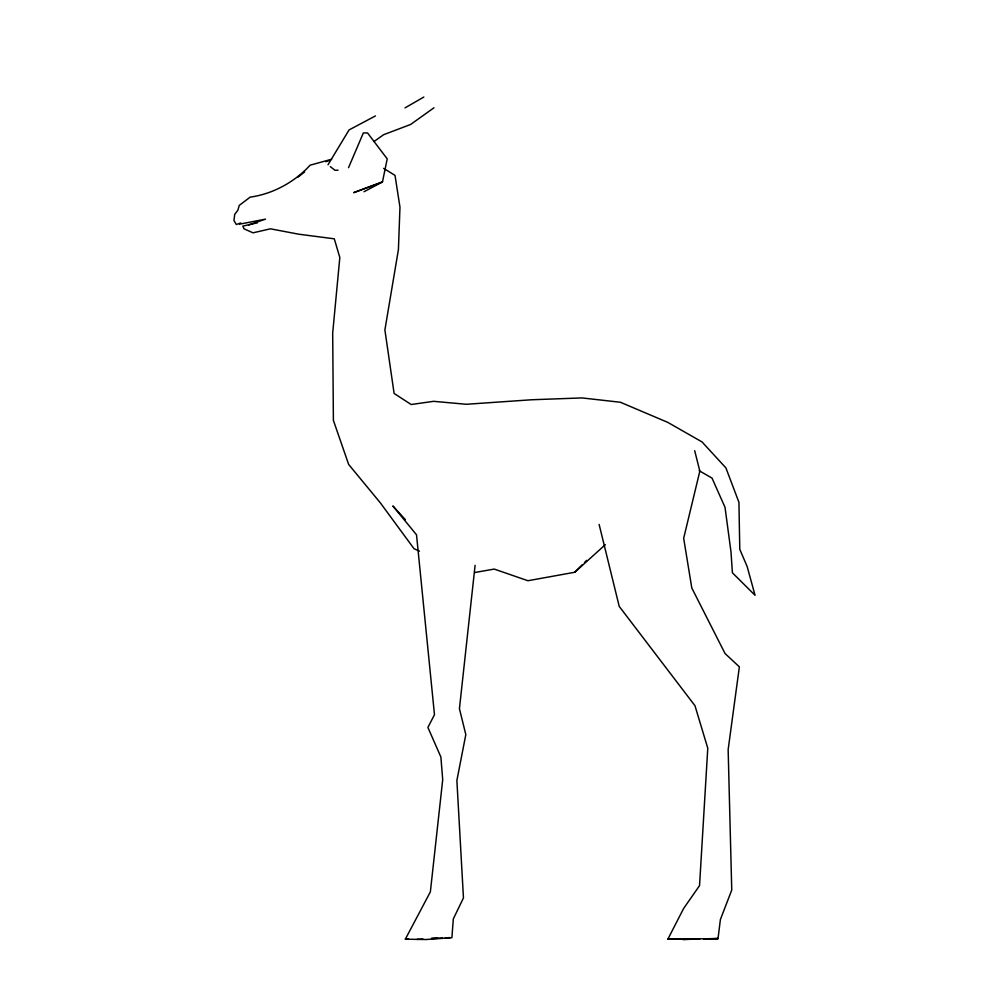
<?xml version="1.0" encoding="UTF-8"?>
<svg xmlns="http://www.w3.org/2000/svg" width="989" height="989" viewBox="0 0 989 989"><rect width="100%" height="100%" fill="white"/><g stroke="black" fill="none" stroke-linecap="round" stroke-linejoin="round"><path stroke-width="1.48" d="M475.091 565.337L459.428 708.717L465.819 734.592L456.881 780.482L463.458 897.938L453.321 918.917L451.899 937.683L426.049 939.525L405.342 939.179L430.363 891.868L442.713 779.666L440.884 757.042L427.903 727.434L434.48 714.713L416.517 534.802L392.868 505.96L405.329 519.633M599.124 524.43L619.225 606.405L694.97 705.713L707.778 748.24L699.544 885.612L683.584 908.545L667.859 939.204L718.014 938.61L720.4 919.498L731.749 890.051L728.151 749.637L739.364 666.858L725.048 653.531L691.793 587.973L683.671 538.3L699.841 471.147L694.674 450.675M348.536 167.673L363.346 132.946L367.512 132.922L387.218 158.858L382.471 181.939L364.014 191.742M328.002 164.78L349.08 129.918L375.449 115.923M474.905 572.483L494.228 569.083L527.928 580.728L574.77 572.26L582.323 564.694M584.487 562.531L586.65 560.38M240.661 222.982L236.284 224.515L233.948 220.485L234.714 214.378L237.817 210.311L239.264 205.415L250.18 197.12C272.779 194.017 294.71 182.025 310.113 165.188L331.661 159.229M574.77 572.26L605.33 544.667M297.912 177.204L304.624 171.913M433.973 107.776L410.633 124.466L383.571 134.739L374.015 141.526M404.983 107.912L423.836 97.033M248.647 224.948L265.534 219.138L239.474 224.182M325.801 161.739L330.141 160.267M257.461 222.797L242.861 226.098L243.962 228.805L253.023 232.823L270.43 228.818L298.579 234.17L334.294 238.819L339.82 257.548L332.687 333.083L333.392 420.399L348.672 464.471L380.357 502.882L414.02 548.697L419.509 551.182M416.901 939.377L422.909 939.056M431.909 938.586L442.417 938.042M338.053 170.195L334.974 170.293L330.326 166.622M405.342 939.179L408.42 939.08M431.476 938.277L437.633 938.067M699.26 939.043L682.843 939.463L699.668 939.056M703.735 938.932L718.014 938.61L704.255 938.944M667.859 939.204L681.532 939.043M704.329 938.771L718.014 938.61M699.223 470.752L712.018 478.095L725.011 507.308L730.995 551.899L732.404 572.779L755.052 595.291L747.14 566.499L739.784 549.315L738.931 502.325L725.901 467.896L702.042 441.935L667.748 422.365L620.4 402.263L581.977 397.924L531.612 399.766L466.289 404.278L433.565 401.324L411.189 404.526L394.104 393.437L384.894 329.93L398.419 249.562L399.964 207.171L395.019 175.399L383.67 168.377M382.471 181.939L353.852 192.595L382.471 181.939M449.921 937.646L445.421 937.881L449.921 937.646"/></g></svg>
